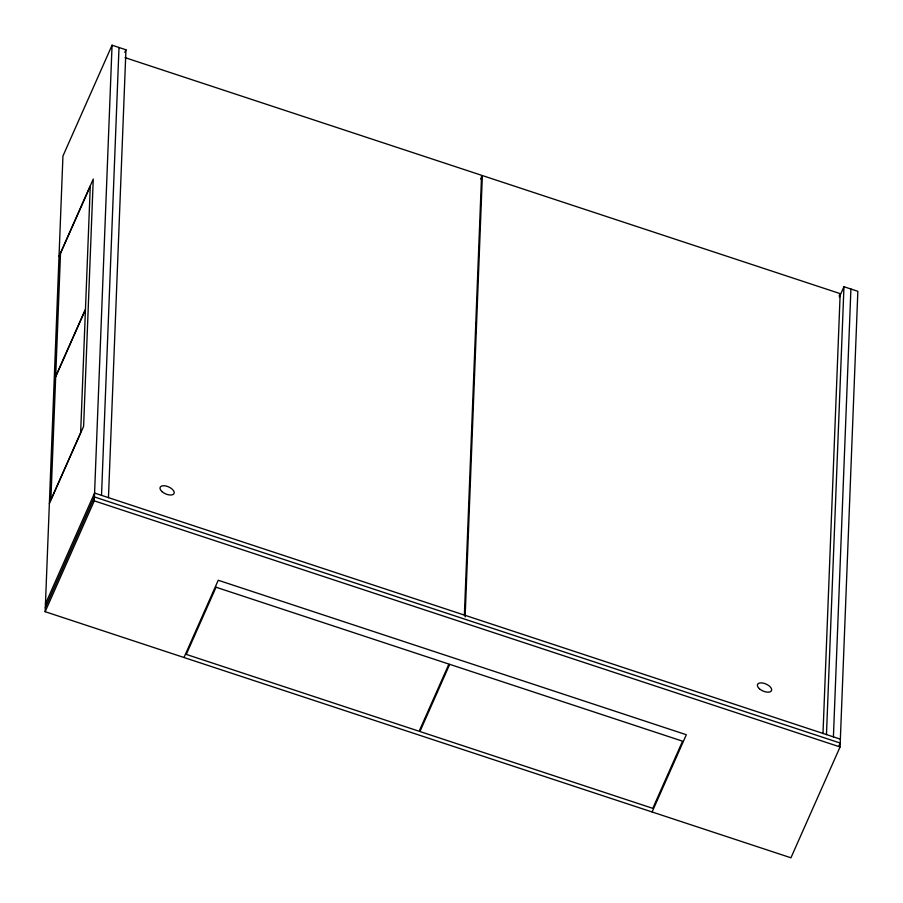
<?xml version="1.0" encoding="UTF-8"?>
<svg xmlns="http://www.w3.org/2000/svg" width="903" height="903" viewBox="0 0 903 903"><rect width="100%" height="100%" fill="white"/><g stroke="black" fill="none" stroke-linecap="round" stroke-linejoin="round"><path stroke-width="1.35" d="M839.395 297.042L843.966 286.725L857.85 291.308L840.061 746.962L790.938 857.794L45.15 611.692L62.939 156.038L112.062 45.206L125.946 49.778L108.462 497.632M45.15 611.692L94.273 500.849L112.062 45.206M101.52 495.341L119.004 47.487M464.379 615.214L481.57 175.284L125.077 57.645M465.124 616.884L482.36 175.554L840.174 293.633L822.994 733.563M826.471 734.579L843.966 286.725M833.413 736.871L850.908 289.016M124.806 52.363L125.946 49.778M59.034 256.305L93.257 179.054L83.607 426.374L49.372 503.626M45.455 603.893L94.567 493.049L840.366 739.162M45.297 607.787L94.42 496.943L840.208 743.056L839.068 745.641M183.998 657.508L218.233 580.257L686.325 734.726L652.09 811.978M480.791 179.076L482.36 175.554M839.135 295.981L840.174 293.633M94.273 500.849L840.061 746.962M55.681 376.833L50.873 499.822L80.649 432.65L85.446 309.65L55.681 376.833M60.501 253.393L55.693 376.382L85.469 309.21L90.266 186.221L60.501 253.393M216.043 587.232L186.278 654.404L419.139 731.249L448.904 664.077L216.043 587.232M449.694 664.337L419.929 731.52L652.79 808.354L682.555 741.182L449.694 664.337M759.412 688.752A7.63 3.804 23.9 0 0 771.41 690.818A7.63 3.804 23.9 0 0 762.753 683.029A7.63 3.804 23.9 0 0 759.412 688.752M161.987 491.593A7.63 3.804 23.9 0 0 173.986 493.659A7.63 3.804 23.9 0 0 165.328 485.882A7.63 3.804 23.9 0 0 161.987 491.593"/></g></svg>
